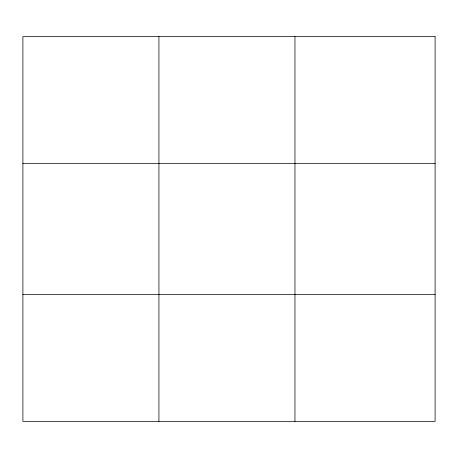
<?xml version="1.0" encoding="UTF-8"?>
<svg xmlns="http://www.w3.org/2000/svg" width="458" height="458" viewBox="0 0 458 458"><rect width="100%" height="100%" fill="white"/><g stroke="black" fill="none" stroke-linecap="round" stroke-linejoin="round"><path stroke-width="0.69" d="M158.926 36.646L158.926 421.354M294.952 36.646L294.952 421.354M22.9 163.598L435.1 163.598M22.9 294.402L435.1 294.402M435.1 36.646L435.1 421.354L22.9 421.354L22.9 36.646L435.1 36.646"/></g></svg>
